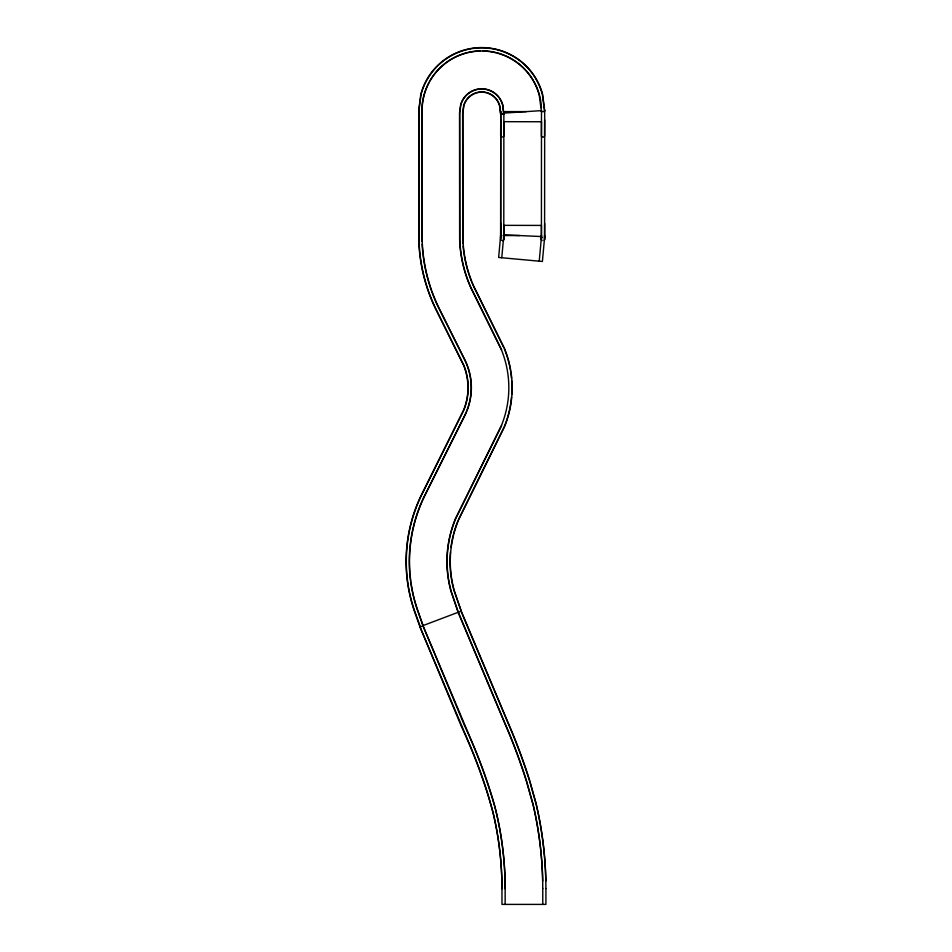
<?xml version="1.0" encoding="UTF-8"?>
<svg xmlns="http://www.w3.org/2000/svg" width="952" height="952" viewBox="0 0 952 952"><rect width="100%" height="100%" fill="white"/><g stroke="black" fill="none" stroke-linecap="round" stroke-linejoin="round"><path stroke-width="1.43" d="M500.74 235.227L500.669 237.56L500.74 111.289L500.657 239.571A1.583 0.964 0 0 0 501.038 240.32M503.87 234.549L503.049 235.751M500.74 119.75L500.657 135.898A1.583 0.964 0 0 0 502.216 136.981A1.583 0.964 0 0 0 503.786 135.91L503.87 121.677L541.486 121.761L541.414 135.993A1.595 0.976 0 0 0 542.997 137.064A1.595 0.976 0 0 0 544.592 135.993L544.675 119.845M500.657 239.571L500.74 223.411M502.216 240.654A1.583 0.964 0 0 0 503.786 239.571L503.87 225.35L541.486 225.422L541.414 239.654A1.595 0.976 0 0 0 542.152 240.594M503.798 237.524L503.87 235.549L519.53 235.549M541.438 235.156L541.414 237.453L542.152 237.536M544.603 237.048L544.615 235.156M544.175 240.416A1.595 0.976 0 0 0 544.592 239.666L544.675 223.506M544.603 237.465L544.603 236.798M526.289 111.61L503.87 111.61L503.786 113.954L500.657 114.204L499.55 105.839A18.481 18.481 0 0 0 463.85 105.839L462.862 113.312L462.969 239.963A125.117 125.117 0 0 0 474.001 286.719L504.524 348.61A103.673 103.673 0 0 1 504.524 426.746L458.674 519.661A108.195 108.195 0 0 0 454.259 590.573L461.244 611.148L508.07 722.639A543.937 506.297 69.5 0 1 529.586 780.235L536.059 803.274A369.019 362.117 -90 0 1 545.829 880.933L545.913 888.561M500.657 114.18L499.776 105.779A18.707 18.707 0 0 0 487.71 92.903M542.771 888.573L542.688 880.993A361.462 354.691 -90 0 0 533.12 805.023L526.563 781.687A549.34 511.343 69.5 0 0 504.846 723.508L458.055 612.136L451.046 591.478A111.527 111.527 0 0 1 455.603 518.376L501.43 425.496A100.341 100.341 0 0 0 501.43 349.872L470.966 288.099A128.449 128.449 0 0 1 459.637 240.094L459.53 113.086L460.601 104.97A21.848 21.848 0 0 1 502.799 104.97L503.786 113.978L502.608 105.017A21.646 21.646 0 0 0 460.792 105.017L459.733 113.098L459.828 240.082A128.258 128.258 0 0 0 471.145 288.016L501.621 349.8M500.74 234.573L498.646 257.457L542.402 261.467L544.675 236.584M500.728 234.739L501.371 235.668M501.763 257.742L503.87 234.835L541.486 236.56L539.237 261.181M545.913 888.537L545.913 904.4L501.978 904.4L501.966 888.763A320.836 314.826 90 0 0 491.791 807.843A512.497 477.047 69.5 0 0 461.411 726.471L419.915 626.761L414.763 612.136A152.308 152.308 0 0 1 422.164 493.374L463.588 410.098A59.476 59.476 0 0 0 463.588 365.27L436.563 310.816A169.218 169.218 0 0 1 418.702 235.168L418.702 110.408L420.82 94.307A63.022 63.022 0 0 1 542.58 94.307L544.675 110.289C545.329 112.003 540.772 112.146 541.486 110.622L503.87 113.086M501.621 425.568L455.782 518.447A111.336 111.336 0 0 0 451.236 591.418L458.317 612.267L505.203 723.889A541.01 503.572 69.5 0 1 526.587 781.176L533.001 803.988A365.949 359.094 -90 0 1 542.688 880.993M458.471 519.578L504.31 426.663A103.447 103.447 0 0 0 511.522 396.996M502.466 114.133L500.657 114.002M419.915 626.761L467.777 740.156A502.906 468.11 69.5 0 1 487.662 793.409L493.267 813.27A325.893 319.789 -90 0 1 501.966 888.763M473.798 286.814L503.715 347.385M461.518 612.35L507.678 722.211A553.398 515.115 69.5 0 1 529.55 780.818M529.978 782.223L536.19 804.452A363.938 357.119 -90 0 1 545.829 881.04M544.592 111.313L542.354 94.367A62.796 62.796 0 0 0 421.046 94.367L418.928 110.432L418.928 235.168A168.992 168.992 0 0 0 436.766 310.709L463.802 365.187A59.702 59.702 0 0 1 463.802 410.181L422.355 493.469A152.082 152.082 0 0 0 414.977 612.065L420.368 626.856L423.164 625.785L417.987 611.053A148.976 148.976 0 0 1 425.223 494.838L464.743 415.798A62.88 62.88 0 0 0 464.743 359.558L439.622 309.317A165.886 165.886 0 0 1 422.105 235.132L422.105 110.634A59.595 59.595 0 0 1 539.26 95.2L541.414 111.527M544.675 110.289L544.592 239.666M542.771 888.549L542.771 904.4M541.486 110.622L541.414 239.654M410.728 582.077A149.178 149.178 0 0 0 417.797 611.113L422.926 625.631L470.693 738.883A505.333 470.371 69.5 0 1 494.766 806.035L496.361 812.544A328.964 322.811 90 0 1 505.143 888.751L505.155 904.4M503.87 111.61L503.786 239.571M505.155 888.775A324.537 318.468 -90 0 0 494.85 806.891A514.211 478.63 69.5 0 0 486.127 779.164M429.233 81.955A59.797 59.797 0 0 0 421.903 110.622L421.903 235.132A166.088 166.088 0 0 0 422.033 241.546M429.923 80.73A59.797 59.797 0 0 1 466.23 52.872M467.587 52.515A59.797 59.797 0 0 1 480.284 50.849M483.116 50.849A59.797 59.797 0 0 1 495.813 52.515M497.17 52.872A59.797 59.797 0 0 1 533.477 80.73M534.167 81.955A59.797 59.797 0 0 1 541.426 107.79M485.651 777.784A514.211 478.63 69.5 0 0 464.374 725.269L422.926 625.631L461.232 611.148L454.044 590.633A108.421 108.421 0 0 1 450.474 551.839M467.004 410.181A62.689 62.689 0 0 0 464.564 359.654L439.443 309.412A166.088 166.088 0 0 1 431.851 291.728M466.563 411.312A62.689 62.689 0 0 1 464.564 415.715L425.044 494.754A149.178 149.178 0 0 0 409.681 572.152M504.31 348.706A103.447 103.447 0 0 1 506.619 354.953M507.035 356.215A103.447 103.447 0 0 1 510.498 370.447M510.712 371.756A103.447 103.447 0 0 1 511.522 378.372M511.724 381.026A103.447 103.447 0 0 1 511.724 394.342M475.691 92.903A18.707 18.707 0 0 0 463.624 105.779L462.636 113.288L462.743 239.975A125.343 125.343 0 0 0 462.934 243.605M476.857 92.546A18.707 18.707 0 0 1 486.543 92.546M431.411 290.527A166.088 166.088 0 0 1 424.092 261.967M423.89 260.693A166.088 166.088 0 0 1 423.176 255.612M423.021 254.339A166.088 166.088 0 0 1 422.152 244.117M473.299 285.707A125.343 125.343 0 0 1 471.883 282.363M471.43 281.245A125.343 125.343 0 0 1 468.955 274.414M468.586 273.26A125.343 125.343 0 0 1 466.004 263.93M465.73 262.752A125.343 125.343 0 0 1 464.981 259.194M464.755 258.004A125.343 125.343 0 0 1 464.136 254.434M463.957 253.232A125.343 125.343 0 0 1 463.124 246.021M450.95 547.519A108.421 108.421 0 0 1 453.402 534.691M453.771 533.287A108.421 108.421 0 0 1 457.912 520.923M410.538 580.66A149.178 149.178 0 0 1 409.788 573.568"/></g></svg>
